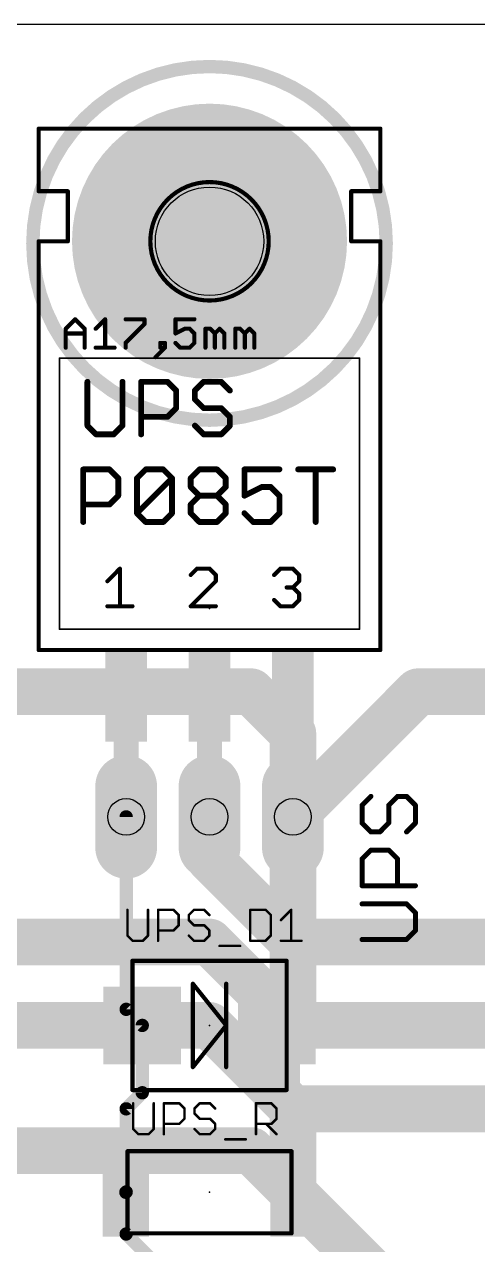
# Model space of a CAD drawing. Extents: x 0 to 5.5, y 0 to 2.75.
# Drawn here: x 2.628 to 3.172, y 1.287 to 2.75 of the extents above; entities that cross this region are included whole.
import ezdxf

# ---------------------------------------------------------------- set-up
doc = ezdxf.new("R2010")
doc.units = 0
for name, color, linetype in [('1', 14, 'CONTINUOUS'), ('16', 174, 'CONTINUOUS'), ('17', 94, 'CONTINUOUS'), ('20', 178, 'CONTINUOUS'), ('21', 250, 'CONTINUOUS'), ('22', 250, 'CONTINUOUS'), ('23', 178, 'CONTINUOUS'), ('25', 250, 'CONTINUOUS'), ('27', 250, 'CONTINUOUS'), ('29', 250, 'CONTINUOUS'), ('30', 250, 'CONTINUOUS'), ('31', 250, 'CONTINUOUS'), ('42', 174, 'CONTINUOUS'), ('43', 94, 'CONTINUOUS'), ('44', 250, 'CONTINUOUS'), ('51', 250, 'CONTINUOUS')]:
    doc.layers.add(name, color=color, linetype=linetype)

# ---------------------------------------------------------------- blocks, each defined once
blk = doc.blocks.new('RECT')
blk.add_solid([(-0.5, -0.5), (0.5, -0.5), (-0.5, 0.5), (0.5, 0.5)])
blk = doc.blocks.new('LONGP100')
at = {"const_width": 1}
blk.add_lwpolyline([(-0.5, 0), (0.5, 0)], dxfattribs=at)
at = {"const_width": 0.5}
for points in [[(-0.5, 0.25, 1), (-0.5, -0.25)], [(0.5, -0.25, 1), (0.5, 0.25)]]:
    blk.add_lwpolyline(points, format="xyb", dxfattribs=at)

msp = doc.modelspace()

# ---------------------------------------------------------------- linework, layer by layer
at = {"layer": '1'}
for points, const_width in [([(2.95, 1.8), (2.95, 1.569291)], 0.056), ([(2.75, 1.8), (2.75, 1.569291)], 0.016), ([(2.95, 1.569291), (2.930709, 1.55)], 0.056), ([(2.75, 1.569291), (2.769291, 1.55)], 0.016), ([(2.930709, 1.55), (2.930709, 1.469291)], 0.056), ([(2.769291, 1.55), (2.769291, 1.469291)], 0.016), ([(2.930709, 1.469291), (2.95, 1.45)], 0.056), ([(2.95, 1.45), (2.95, 1.350394)], 0.056), ([(2.769291, 1.469291), (2.75, 1.45)], 0.016), ([(2.75, 1.45), (2.75, 1.350394)], 0.016), ([(2.95, 1.350394), (2.950394, 1.35)], 0.056), ([(2.75, 1.350394), (2.749606, 1.35)], 0.016), ([(2.75, 1.350394), (2.75, 1.3)], 0.016), ([(2.75, 1.3), (2.8, 1.25)], 0.016)]:
    msp.add_lwpolyline(points, dxfattribs=dict(at, const_width=const_width))
for points, const_width in [([(2.964, 1.8, 1), (2.936, 1.8)], 0.028), ([(2.754, 1.8, 1), (2.746, 1.8)], 0.008), ([(2.959899, 1.559392, 1), (2.940101, 1.579191)], 0.028), ([(2.936, 1.569291, 1), (2.964, 1.569291)], 0.028), ([(2.752828, 1.57212, 1), (2.747172, 1.566463)], 0.008), ([(2.746, 1.569291, 1), (2.754, 1.569291)], 0.008), ([(2.944709, 1.55, 1), (2.916709, 1.55)], 0.028), ([(2.920809, 1.559899, 1), (2.940608, 1.540101)], 0.028), ([(2.773291, 1.55, 1), (2.765291, 1.55)], 0.008), ([(2.766463, 1.547172, 1), (2.77212, 1.552828)], 0.008), ([(2.940608, 1.479191, 1), (2.920809, 1.459392)], 0.028), ([(2.916709, 1.469291, 1), (2.944709, 1.469291)], 0.028), ([(2.964, 1.45, 1), (2.936, 1.45)], 0.028), ([(2.765291, 1.469291, 1), (2.773291, 1.469291)], 0.008), ([(2.77212, 1.466463, 1), (2.766463, 1.47212)], 0.008), ([(2.940101, 1.440101, 1), (2.959899, 1.459899)], 0.028), ([(2.754, 1.45, 1), (2.746, 1.45)], 0.008), ([(2.747172, 1.452828, 1), (2.752828, 1.447172)], 0.008), ([(2.959899, 1.360293, 1), (2.940101, 1.340494)], 0.028), ([(2.936, 1.350394, 1), (2.964, 1.350394)], 0.028), ([(2.940494, 1.340101, 1), (2.960293, 1.359899)], 0.028), ([(2.746778, 1.352828, 1), (2.752435, 1.347172)], 0.008), ([(2.754, 1.350394, 1), (2.746, 1.350394)], 0.008), ([(2.746, 1.350394, 1), (2.754, 1.350394)], 0.008), ([(2.752828, 1.347565, 1), (2.747172, 1.353222)], 0.008), ([(2.746, 1.3, 1), (2.754, 1.3)], 0.008), ([(2.752828, 1.302828, 1), (2.747172, 1.297172)], 0.008)]:
    msp.add_lwpolyline(points, format="xyb", dxfattribs=dict(at, const_width=const_width))
at = {"layer": '16', "const_width": 0.056}
for points in [[(2.9, 1.95), (2.55, 1.95)], [(2.95, 1.9), (2.9, 1.95)], [(3.1, 1.95), (2.95, 1.8)], [(3.45, 1.95), (3.1, 1.95)], [(2.95, 1.8), (2.95, 1.9)], [(2.85, 1.8), (2.85, 1.75)], [(2.85, 1.75), (2.95, 1.65)], [(2.35, 1.65), (2.85, 1.65)], [(2.85, 1.65), (2.95, 1.55)], [(3.35, 1.65), (2.95, 1.65)], [(2.35, 1.55), (2.85, 1.55)], [(2.85, 1.55), (2.95, 1.45)], [(2.95, 1.55), (3.35, 1.55)], [(2.95, 1.45), (3.3, 1.45)], [(2.35, 1.4), (2.9, 1.4)], [(2.9, 1.4), (3.05, 1.25)]]:
    msp.add_lwpolyline(points, dxfattribs=at)
at = {"layer": '16', "const_width": 0.028}
for points in [[(2.909899, 1.959899, 1), (2.890101, 1.940101)], [(2.9, 1.936, 1), (2.9, 1.964)], [(3.1, 1.964, 1), (3.1, 1.936)], [(3.109899, 1.940101, 1), (3.090101, 1.959899)], [(2.964, 1.9, 1), (2.936, 1.9)], [(2.940101, 1.890101, 1), (2.959899, 1.909899)], [(2.864, 1.8, 1), (2.836, 1.8)], [(2.936, 1.8, 1), (2.964, 1.8)], [(2.940101, 1.809899, 1), (2.959899, 1.790101)], [(2.859899, 1.759899, 1), (2.840101, 1.740101)], [(2.836, 1.75, 1), (2.864, 1.75)], [(2.859899, 1.659899, 1), (2.840101, 1.640101)], [(2.85, 1.636, 1), (2.85, 1.664)], [(2.95, 1.664, 1), (2.95, 1.636)], [(2.940101, 1.640101, 1), (2.959899, 1.659899)], [(2.859899, 1.559899, 1), (2.840101, 1.540101)], [(2.85, 1.536, 1), (2.85, 1.564)], [(2.95, 1.564, 1), (2.95, 1.536)], [(2.940101, 1.540101, 1), (2.959899, 1.559899)], [(2.95, 1.464, 1), (2.95, 1.436)], [(2.940101, 1.440101, 1), (2.959899, 1.459899)], [(2.909899, 1.409899, 1), (2.890101, 1.390101)], [(2.9, 1.386, 1), (2.9, 1.414)]]:
    msp.add_lwpolyline(points, format="xyb", dxfattribs=at)
at = {"layer": '20'}
msp.add_line((5.5, 2.75), (0, 2.75), dxfattribs=at)
msp.add_circle((2.85, 2.49), 0.065, dxfattribs=at)
at = {"layer": '21'}
for points, const_width in [([(3.055, 2.625), (2.645, 2.625)], 0.005), ([(2.645, 2.55), (2.645, 2.625)], 0.005), ([(3.055, 2.55), (3.055, 2.625)], 0.005), ([(2.68, 2.55), (2.645, 2.55)], 0.005), ([(2.68, 2.49), (2.68, 2.55)], 0.005), ([(3.02, 2.49), (3.02, 2.55)], 0.005), ([(3.02, 2.55), (3.055, 2.55)], 0.005), ([(2.645, 2), (2.645, 2.49)], 0.005), ([(2.645, 2.49), (2.68, 2.49)], 0.005), ([(3.055, 2.49), (3.02, 2.49)], 0.005), ([(3.055, 2), (3.055, 2.49)], 0.005), ([(2.6775, 2.385186), (2.688843, 2.396529)], 0.005), ([(2.688843, 2.396529), (2.700186, 2.385186)], 0.005), ([(2.713411, 2.385186), (2.724754, 2.396529)], 0.005), ([(2.724754, 2.396529), (2.724754, 2.3625)], 0.005), ([(2.749321, 2.396529), (2.772007, 2.396529)], 0.005), ([(2.772007, 2.396529), (2.772007, 2.390858)], 0.005), ([(2.831859, 2.396529), (2.809172, 2.396529)], 0.005), ([(2.809172, 2.396529), (2.809172, 2.379515)], 0.005), ([(2.6775, 2.3625), (2.6775, 2.385186)], 0.005), ([(2.700186, 2.385186), (2.700186, 2.3625)], 0.005), ([(2.772007, 2.390858), (2.749321, 2.368172)], 0.005), ([(2.809172, 2.379515), (2.820516, 2.385186)], 0.005), ([(2.820516, 2.385186), (2.826187, 2.385186)], 0.005), ([(2.826187, 2.385186), (2.831859, 2.379515)], 0.005), ([(2.845083, 2.3625), (2.845083, 2.385186)], 0.005), ([(2.845083, 2.385186), (2.850755, 2.385186)], 0.005), ([(2.850755, 2.385186), (2.856426, 2.379515)], 0.005), ([(2.856426, 2.379515), (2.862098, 2.385186)], 0.005), ([(2.862098, 2.385186), (2.867769, 2.379515)], 0.005), ([(2.880994, 2.3625), (2.880994, 2.385186)], 0.005), ([(2.880994, 2.385186), (2.886665, 2.385186)], 0.005), ([(2.886665, 2.385186), (2.892337, 2.379515)], 0.005), ([(2.892337, 2.379515), (2.898008, 2.385186)], 0.005), ([(2.898008, 2.385186), (2.90368, 2.379515)], 0.005), ([(2.6775, 2.379515), (2.700186, 2.379515)], 0.005), ([(2.749321, 2.368172), (2.749321, 2.3625)], 0.005), ([(2.796575, 2.368172), (2.790904, 2.368172)], 0.005), ([(2.790904, 2.368172), (2.790904, 2.3625)], 0.005), ([(2.796575, 2.3625), (2.796575, 2.368172)], 0.005), ([(2.814844, 2.3625), (2.809172, 2.368172)], 0.005), ([(2.831859, 2.368172), (2.826187, 2.3625)], 0.005), ([(2.831859, 2.379515), (2.831859, 2.368172)], 0.005), ([(2.856426, 2.379515), (2.856426, 2.3625)], 0.005), ([(2.867769, 2.379515), (2.867769, 2.3625)], 0.005), ([(2.892337, 2.379515), (2.892337, 2.3625)], 0.005), ([(2.90368, 2.379515), (2.90368, 2.3625)], 0.005), ([(2.713411, 2.3625), (2.736097, 2.3625)], 0.005), ([(2.785232, 2.351157), (2.796575, 2.3625)], 0.005), ([(2.790904, 2.3625), (2.796575, 2.3625)], 0.005), ([(2.826187, 2.3625), (2.814844, 2.3625)], 0.005), ([(3.03, 2.35), (2.67, 2.35)], 0.002), ([(2.67, 2.025), (2.67, 2.35)], 0.002), ([(3.03, 2.35), (3.03, 2.025)], 0.002), ([(2.67, 2.025), (3.03, 2.025)], 0.002), ([(2.645, 2), (3.055, 2)], 0.005), ([(3.043621, 1.824613), (3.032945, 1.813937)], 0.006), ([(3.032945, 1.813937), (3.032945, 1.792586)], 0.006), ([(3.064973, 1.813937), (3.075648, 1.824613)], 0.006), ([(3.064973, 1.792586), (3.064973, 1.813937)], 0.006), ([(3.075648, 1.824613), (3.086324, 1.824613)], 0.006), ([(3.086324, 1.824613), (3.097, 1.813937)], 0.006), ([(3.097, 1.813937), (3.097, 1.792586)], 0.006), ([(3.032945, 1.792586), (3.043621, 1.78191)], 0.006), ([(3.043621, 1.78191), (3.054297, 1.78191)], 0.006), ([(3.054297, 1.78191), (3.064973, 1.792586)], 0.006), ([(3.097, 1.792586), (3.086324, 1.78191)], 0.006), ([(3.032945, 1.749482), (3.043621, 1.760158)], 0.006), ([(3.043621, 1.760158), (3.064973, 1.760158)], 0.006), ([(3.064973, 1.760158), (3.075648, 1.749482)], 0.006), ([(3.032945, 1.717455), (3.032945, 1.749482)], 0.006), ([(3.075648, 1.749482), (3.075648, 1.717455)], 0.006), ([(3.097, 1.717455), (3.032945, 1.717455)], 0.006), ([(3.086324, 1.695703), (3.032945, 1.695703)], 0.006), ([(3.097, 1.685027), (3.086324, 1.695703)], 0.006), ([(2.7515, 1.688532), (2.7515, 1.657672)], 0.003), ([(2.776188, 1.657672), (2.776188, 1.688532)], 0.003), ([(2.788331, 1.6515), (2.788331, 1.688532)], 0.003), ([(2.788331, 1.688532), (2.806847, 1.688532)], 0.003), ([(2.806847, 1.688532), (2.813019, 1.68236)], 0.003), ([(2.813019, 1.68236), (2.813019, 1.670016)], 0.003), ([(2.831335, 1.688532), (2.825163, 1.68236)], 0.003), ([(2.825163, 1.68236), (2.825163, 1.676188)], 0.003), ([(2.843679, 1.688532), (2.831335, 1.688532)], 0.003), ([(2.849851, 1.68236), (2.843679, 1.688532)], 0.003), ([(2.898826, 1.688532), (2.898826, 1.6515)], 0.003), ([(2.917342, 1.688532), (2.898826, 1.688532)], 0.003), ([(2.923514, 1.68236), (2.917342, 1.688532)], 0.003), ([(2.923514, 1.657672), (2.923514, 1.68236)], 0.003), ([(2.935657, 1.676188), (2.948001, 1.688532)], 0.003), ([(2.948001, 1.688532), (2.948001, 1.6515)], 0.003), ([(3.097, 1.663676), (3.097, 1.685027)], 0.006), ([(2.813019, 1.670016), (2.806847, 1.663844)], 0.003), ([(2.825163, 1.676188), (2.831335, 1.670016)], 0.003), ([(2.831335, 1.670016), (2.843679, 1.670016)], 0.003), ([(2.843679, 1.670016), (2.849851, 1.663844)], 0.003), ([(2.7515, 1.657672), (2.757672, 1.6515)], 0.003), ([(2.757672, 1.6515), (2.770016, 1.6515)], 0.003), ([(2.770016, 1.6515), (2.776188, 1.657672)], 0.003), ([(2.806847, 1.663844), (2.788331, 1.663844)], 0.003), ([(2.831335, 1.6515), (2.825163, 1.657672)], 0.003), ([(2.843679, 1.6515), (2.831335, 1.6515)], 0.003), ([(2.849851, 1.657672), (2.843679, 1.6515)], 0.003), ([(2.849851, 1.663844), (2.849851, 1.657672)], 0.003), ([(2.898826, 1.6515), (2.917342, 1.6515)], 0.003), ([(2.917342, 1.6515), (2.923514, 1.657672)], 0.003), ([(2.935657, 1.6515), (2.960345, 1.6515)], 0.003), ([(3.032945, 1.653), (3.086324, 1.653)], 0.006), ([(3.086324, 1.653), (3.097, 1.663676)], 0.006), ([(2.861994, 1.645328), (2.886682, 1.645328)], 0.003), ([(2.7575, 1.6275), (2.9425, 1.6275)], 0.005), ([(2.7575, 1.4725), (2.7575, 1.6275)], 0.005), ([(2.9425, 1.6275), (2.9425, 1.4725)], 0.005), ([(2.87, 1.55), (2.83, 1.6)], 0.005), ([(2.83, 1.6), (2.83, 1.5)], 0.005), ([(2.87, 1.6), (2.87, 1.55)], 0.005), ([(2.83, 1.5), (2.87, 1.55)], 0.005), ([(2.87, 1.55), (2.87, 1.5)], 0.005), ([(2.9425, 1.4725), (2.7575, 1.4725)], 0.005), ([(2.75839, 1.456642), (2.75839, 1.425782)], 0.003), ([(2.783078, 1.425782), (2.783078, 1.456642)], 0.003), ([(2.795221, 1.41961), (2.795221, 1.456642)], 0.003), ([(2.795221, 1.456642), (2.813737, 1.456642)], 0.003), ([(2.813737, 1.456642), (2.819909, 1.45047)], 0.003), ([(2.819909, 1.45047), (2.819909, 1.438126)], 0.003), ([(2.838225, 1.456642), (2.832053, 1.45047)], 0.003), ([(2.832053, 1.45047), (2.832053, 1.444298)], 0.003), ([(2.850568, 1.456642), (2.838225, 1.456642)], 0.003), ([(2.85674, 1.45047), (2.850568, 1.456642)], 0.003), ([(2.905716, 1.41961), (2.905716, 1.456642)], 0.003), ([(2.905716, 1.456642), (2.924231, 1.456642)], 0.003), ([(2.924231, 1.456642), (2.930403, 1.45047)], 0.003), ([(2.930403, 1.45047), (2.930403, 1.438126)], 0.003), ([(2.819909, 1.438126), (2.813737, 1.431954)], 0.003), ([(2.832053, 1.444298), (2.838225, 1.438126)], 0.003), ([(2.838225, 1.438126), (2.850568, 1.438126)], 0.003), ([(2.850568, 1.438126), (2.85674, 1.431954)], 0.003), ([(2.930403, 1.438126), (2.924231, 1.431954)], 0.003), ([(2.75839, 1.425782), (2.764562, 1.41961)], 0.003), ([(2.764562, 1.41961), (2.776906, 1.41961)], 0.003), ([(2.776906, 1.41961), (2.783078, 1.425782)], 0.003), ([(2.813737, 1.431954), (2.795221, 1.431954)], 0.003), ([(2.838225, 1.41961), (2.832053, 1.425782)], 0.003), ([(2.850568, 1.41961), (2.838225, 1.41961)], 0.003), ([(2.85674, 1.425782), (2.850568, 1.41961)], 0.003), ([(2.85674, 1.431954), (2.85674, 1.425782)], 0.003), ([(2.924231, 1.431954), (2.905716, 1.431954)], 0.003), ([(2.918059, 1.431954), (2.930403, 1.41961)], 0.003), ([(2.868884, 1.413438), (2.893572, 1.413438)], 0.003), ([(2.751575, 1.399213), (2.948425, 1.399213)], 0.005), ([(2.751575, 1.300787), (2.751575, 1.399213)], 0.005), ([(2.948425, 1.399213), (2.948425, 1.300787)], 0.005), ([(2.948425, 1.300787), (2.751575, 1.300787)], 0.005)]:
    msp.add_lwpolyline(points, dxfattribs=dict(at, const_width=const_width))
for points, const_width in [([(2.645, 2.62625, 1), (2.645, 2.62375)], 0.0025), ([(2.64625, 2.625, 1), (2.64375, 2.625)], 0.0025), ([(3.05625, 2.625, 1), (3.05375, 2.625)], 0.0025), ([(3.055, 2.62375, 1), (3.055, 2.62625)], 0.0025), ([(2.85, 2.419, 1), (2.85, 2.561, 1), (2.85, 2.419)], 0.005), ([(2.645, 2.55125, 1), (2.645, 2.54875)], 0.0025), ([(2.64375, 2.55, 1), (2.64625, 2.55)], 0.0025), ([(2.68125, 2.55, 1), (2.67875, 2.55)], 0.0025), ([(2.68, 2.54875, 1), (2.68, 2.55125)], 0.0025), ([(3.02125, 2.55, 1), (3.01875, 2.55)], 0.0025), ([(3.02, 2.55125, 1), (3.02, 2.54875)], 0.0025), ([(3.05375, 2.55, 1), (3.05625, 2.55)], 0.0025), ([(3.055, 2.54875, 1), (3.055, 2.55125)], 0.0025), ([(2.64625, 2.49, 1), (2.64375, 2.49)], 0.0025), ([(2.645, 2.49125, 1), (2.645, 2.48875)], 0.0025), ([(2.67875, 2.49, 1), (2.68125, 2.49)], 0.0025), ([(2.68, 2.48875, 1), (2.68, 2.49125)], 0.0025), ([(3.02, 2.49125, 1), (3.02, 2.48875)], 0.0025), ([(3.01875, 2.49, 1), (3.02125, 2.49)], 0.0025), ([(3.05625, 2.49, 1), (3.05375, 2.49)], 0.0025), ([(3.055, 2.48875, 1), (3.055, 2.49125)], 0.0025), ([(2.689727, 2.397413, 1), (2.687959, 2.395645)], 0.0025), ([(2.689727, 2.395645, 1), (2.687959, 2.397413)], 0.0025), ([(2.726004, 2.396529, 1), (2.723504, 2.396529)], 0.0025), ([(2.725638, 2.395645, 1), (2.72387, 2.397413)], 0.0025), ([(2.749321, 2.397779, 1), (2.749321, 2.395279)], 0.0025), ([(2.773257, 2.396529, 1), (2.770757, 2.396529)], 0.0025), ([(2.772007, 2.395279, 1), (2.772007, 2.397779)], 0.0025), ([(2.809172, 2.397779, 1), (2.809172, 2.395279)], 0.0025), ([(2.810422, 2.396529, 1), (2.807922, 2.396529)], 0.0025), ([(2.831859, 2.395279, 1), (2.831859, 2.397779)], 0.0025), ([(2.67875, 2.385186, 1), (2.67625, 2.385186)], 0.0025), ([(2.676616, 2.38607, 1), (2.678384, 2.384302)], 0.0025), ([(2.701436, 2.385186, 1), (2.698936, 2.385186)], 0.0025), ([(2.699302, 2.384302, 1), (2.70107, 2.38607)], 0.0025), ([(2.712527, 2.38607, 1), (2.714295, 2.384302)], 0.0025), ([(2.770757, 2.390858, 1), (2.773257, 2.390858)], 0.0025), ([(2.772891, 2.389974, 1), (2.771123, 2.391741)], 0.0025), ([(2.820516, 2.386436, 1), (2.820516, 2.383936)], 0.0025), ([(2.821075, 2.384068, 1), (2.819956, 2.386304)], 0.0025), ([(2.827071, 2.38607, 1), (2.825303, 2.384302)], 0.0025), ([(2.826187, 2.383936, 1), (2.826187, 2.386436)], 0.0025), ([(2.846333, 2.385186, 1), (2.843833, 2.385186)], 0.0025), ([(2.845083, 2.386436, 1), (2.845083, 2.383936)], 0.0025), ([(2.851639, 2.38607, 1), (2.849871, 2.384302)], 0.0025), ([(2.850755, 2.383936, 1), (2.850755, 2.386436)], 0.0025), ([(2.862982, 2.38607, 1), (2.861214, 2.384302)], 0.0025), ([(2.862982, 2.384302, 1), (2.861214, 2.38607)], 0.0025), ([(2.882244, 2.385186, 1), (2.879744, 2.385186)], 0.0025), ([(2.880994, 2.386436, 1), (2.880994, 2.383936)], 0.0025), ([(2.887549, 2.38607, 1), (2.885781, 2.384302)], 0.0025), ([(2.886665, 2.383936, 1), (2.886665, 2.386436)], 0.0025), ([(2.898892, 2.38607, 1), (2.897124, 2.384302)], 0.0025), ([(2.898892, 2.384302, 1), (2.897124, 2.38607)], 0.0025), ([(2.6775, 2.380765, 1), (2.6775, 2.378265)], 0.0025), ([(2.700186, 2.378265, 1), (2.700186, 2.380765)], 0.0025), ([(2.750571, 2.368172, 1), (2.748071, 2.368172)], 0.0025), ([(2.748437, 2.369055, 1), (2.750205, 2.367288)], 0.0025), ([(2.790904, 2.369422, 1), (2.790904, 2.366922)], 0.0025), ([(2.792154, 2.368172, 1), (2.789654, 2.368172)], 0.0025), ([(2.797825, 2.368172, 1), (2.795325, 2.368172)], 0.0025), ([(2.796575, 2.366922, 1), (2.796575, 2.369422)], 0.0025), ([(2.808613, 2.380633, 1), (2.809732, 2.378396)], 0.0025), ([(2.807922, 2.379515, 1), (2.810422, 2.379515)], 0.0025), ([(2.810056, 2.369055, 1), (2.808289, 2.367288)], 0.0025), ([(2.833109, 2.379515, 1), (2.830609, 2.379515)], 0.0025), ([(2.830975, 2.378631, 1), (2.832742, 2.380398)], 0.0025), ([(2.832742, 2.367288, 1), (2.830975, 2.369055)], 0.0025), ([(2.857676, 2.379515, 1), (2.855176, 2.379515)], 0.0025), ([(2.855542, 2.380398, 1), (2.85731, 2.378631)], 0.0025), ([(2.855542, 2.378631, 1), (2.85731, 2.380398)], 0.0025), ([(2.869019, 2.379515, 1), (2.866519, 2.379515)], 0.0025), ([(2.866885, 2.378631, 1), (2.868653, 2.380398)], 0.0025), ([(2.893587, 2.379515, 1), (2.891087, 2.379515)], 0.0025), ([(2.891453, 2.380398, 1), (2.893221, 2.378631)], 0.0025), ([(2.891453, 2.378631, 1), (2.893221, 2.380398)], 0.0025), ([(2.90493, 2.379515, 1), (2.90243, 2.379515)], 0.0025), ([(2.902796, 2.378631, 1), (2.904564, 2.380398)], 0.0025), ([(2.67625, 2.3625, 1), (2.67875, 2.3625)], 0.0025), ([(2.698936, 2.3625, 1), (2.701436, 2.3625)], 0.0025), ([(2.713411, 2.36375, 1), (2.713411, 2.36125)], 0.0025), ([(2.723504, 2.3625, 1), (2.726004, 2.3625)], 0.0025), ([(2.736097, 2.36125, 1), (2.736097, 2.36375)], 0.0025), ([(2.748071, 2.3625, 1), (2.750571, 2.3625)], 0.0025), ([(2.790904, 2.36375, 1), (2.790904, 2.36125)], 0.0025), ([(2.789654, 2.3625, 1), (2.792154, 2.3625)], 0.0025), ([(2.795325, 2.3625, 1), (2.797825, 2.3625)], 0.0025), ([(2.797459, 2.361616, 1), (2.795691, 2.363384)], 0.0025), ([(2.796575, 2.36125, 1), (2.796575, 2.36375)], 0.0025), ([(2.814844, 2.36375, 1), (2.814844, 2.36125)], 0.0025), ([(2.81396, 2.361616, 1), (2.815728, 2.363384)], 0.0025), ([(2.825303, 2.363384, 1), (2.827071, 2.361616)], 0.0025), ([(2.826187, 2.36125, 1), (2.826187, 2.36375)], 0.0025), ([(2.830609, 2.368172, 1), (2.833109, 2.368172)], 0.0025), ([(2.843833, 2.3625, 1), (2.846333, 2.3625)], 0.0025), ([(2.855176, 2.3625, 1), (2.857676, 2.3625)], 0.0025), ([(2.866519, 2.3625, 1), (2.869019, 2.3625)], 0.0025), ([(2.879744, 2.3625, 1), (2.882244, 2.3625)], 0.0025), ([(2.891087, 2.3625, 1), (2.893587, 2.3625)], 0.0025), ([(2.90243, 2.3625, 1), (2.90493, 2.3625)], 0.0025), ([(2.67, 2.3505, 1), (2.67, 2.3495)], 0.001), ([(2.6705, 2.35, 1), (2.6695, 2.35)], 0.001), ([(2.784348, 2.352041, 1), (2.786116, 2.350273)], 0.0025), ([(3.0305, 2.35, 1), (3.0295, 2.35)], 0.001), ([(3.03, 2.3495, 1), (3.03, 2.3505)], 0.001), ([(2.67, 2.0255, 1), (2.67, 2.0245)], 0.001), ([(2.6695, 2.025, 1), (2.6705, 2.025)], 0.001), ([(3.0295, 2.025, 1), (3.0305, 2.025)], 0.001), ([(3.03, 2.0245, 1), (3.03, 2.0255)], 0.001), ([(2.645, 2.00125, 1), (2.645, 1.99875)], 0.0025), ([(2.64375, 2, 1), (2.64625, 2)], 0.0025), ([(3.05375, 2, 1), (3.05625, 2)], 0.0025), ([(3.055, 1.99875, 1), (3.055, 2.00125)], 0.0025), ([(3.034445, 1.813937, 1), (3.031445, 1.813937)], 0.003), ([(3.031885, 1.814998, 1), (3.034006, 1.812877)], 0.003), ([(3.044682, 1.823552, 1), (3.04256, 1.825674)], 0.003), ([(3.066473, 1.813937, 1), (3.063473, 1.813937)], 0.003), ([(3.063912, 1.814998, 1), (3.066033, 1.812877)], 0.003), ([(3.075648, 1.826113, 1), (3.075648, 1.823113)], 0.003), ([(3.076709, 1.823552, 1), (3.074588, 1.825674)], 0.003), ([(3.087385, 1.825674, 1), (3.085264, 1.823552)], 0.003), ([(3.086324, 1.823113, 1), (3.086324, 1.826113)], 0.003), ([(3.0985, 1.813937, 1), (3.0955, 1.813937)], 0.003), ([(3.095939, 1.812877, 1), (3.098061, 1.814998)], 0.003), ([(3.031445, 1.792586, 1), (3.034445, 1.792586)], 0.003), ([(3.034006, 1.793646, 1), (3.031885, 1.791525)], 0.003), ([(3.043621, 1.78341, 1), (3.043621, 1.78041)], 0.003), ([(3.054297, 1.78041, 1), (3.054297, 1.78341)], 0.003), ([(3.063473, 1.792586, 1), (3.066473, 1.792586)], 0.003), ([(3.066033, 1.791525, 1), (3.063912, 1.793646)], 0.003), ([(3.0955, 1.792586, 1), (3.0985, 1.792586)], 0.003), ([(3.098061, 1.791525, 1), (3.095939, 1.793646)], 0.003), ([(3.04256, 1.780849, 1), (3.044682, 1.782971)], 0.003), ([(3.053236, 1.782971, 1), (3.055358, 1.780849)], 0.003), ([(3.085264, 1.782971, 1), (3.087385, 1.780849)], 0.003), ([(3.043621, 1.761658, 1), (3.043621, 1.758658)], 0.003), ([(3.044682, 1.759097, 1), (3.04256, 1.761219)], 0.003), ([(3.066033, 1.761219, 1), (3.063912, 1.759097)], 0.003), ([(3.064973, 1.758658, 1), (3.064973, 1.761658)], 0.003), ([(3.034445, 1.749482, 1), (3.031445, 1.749482)], 0.003), ([(3.031885, 1.750543, 1), (3.034006, 1.748422)], 0.003), ([(3.077148, 1.749482, 1), (3.074148, 1.749482)], 0.003), ([(3.074588, 1.748422, 1), (3.076709, 1.750543)], 0.003), ([(3.032945, 1.718955, 1), (3.032945, 1.715955)], 0.003), ([(3.031445, 1.717455, 1), (3.034445, 1.717455)], 0.003), ([(3.074148, 1.717455, 1), (3.077148, 1.717455)], 0.003), ([(3.097, 1.715955, 1), (3.097, 1.718955)], 0.003), ([(3.032945, 1.697203, 1), (3.032945, 1.694203)], 0.003), ([(3.087385, 1.696764, 1), (3.085264, 1.694642)], 0.003), ([(3.086324, 1.694203, 1), (3.086324, 1.697203)], 0.003), ([(2.75225, 1.688532, 1), (2.75075, 1.688532)], 0.0015), ([(2.776938, 1.688532, 1), (2.775438, 1.688532)], 0.0015), ([(2.789081, 1.688532, 1), (2.787581, 1.688532)], 0.0015), ([(2.788331, 1.689282, 1), (2.788331, 1.687782)], 0.0015), ([(2.807378, 1.689062, 1), (2.806317, 1.688001)], 0.0015), ([(2.806847, 1.687782, 1), (2.806847, 1.689282)], 0.0015), ([(2.813769, 1.68236, 1), (2.812269, 1.68236)], 0.0015), ([(2.812489, 1.681829, 1), (2.81355, 1.68289)], 0.0015), ([(2.825913, 1.68236, 1), (2.824413, 1.68236)], 0.0015), ([(2.824633, 1.68289, 1), (2.825693, 1.681829)], 0.0015), ([(2.831335, 1.689282, 1), (2.831335, 1.687782)], 0.0015), ([(2.831865, 1.688001, 1), (2.830804, 1.689062)], 0.0015), ([(2.844209, 1.689062, 1), (2.843148, 1.688001)], 0.0015), ([(2.843679, 1.687782, 1), (2.843679, 1.689282)], 0.0015), ([(2.84932, 1.681829, 1), (2.850381, 1.68289)], 0.0015), ([(2.899576, 1.688532, 1), (2.898076, 1.688532)], 0.0015), ([(2.898826, 1.689282, 1), (2.898826, 1.687782)], 0.0015), ([(2.917872, 1.689062, 1), (2.916811, 1.688001)], 0.0015), ([(2.917342, 1.687782, 1), (2.917342, 1.689282)], 0.0015), ([(2.924264, 1.68236, 1), (2.922764, 1.68236)], 0.0015), ([(2.922983, 1.681829, 1), (2.924044, 1.68289)], 0.0015), ([(2.948751, 1.688532, 1), (2.947251, 1.688532)], 0.0015), ([(2.948531, 1.688001, 1), (2.947471, 1.689062)], 0.0015), ([(3.0985, 1.685027, 1), (3.0955, 1.685027)], 0.003), ([(3.095939, 1.683967, 1), (3.098061, 1.686088)], 0.003), ([(2.812269, 1.670016, 1), (2.813769, 1.670016)], 0.0015), ([(2.81355, 1.669485, 1), (2.812489, 1.670546)], 0.0015), ([(2.825693, 1.676718, 1), (2.824633, 1.675657)], 0.0015), ([(2.824413, 1.676188, 1), (2.825913, 1.676188)], 0.0015), ([(2.831335, 1.670766, 1), (2.831335, 1.669266)], 0.0015), ([(2.830804, 1.669485, 1), (2.831865, 1.670546)], 0.0015), ([(2.844209, 1.670546, 1), (2.843148, 1.669485)], 0.0015), ([(2.843679, 1.669266, 1), (2.843679, 1.670766)], 0.0015), ([(2.935127, 1.676718, 1), (2.936188, 1.675657)], 0.0015), ([(2.75203, 1.658202, 1), (2.75097, 1.657142)], 0.0015), ([(2.75075, 1.657672, 1), (2.75225, 1.657672)], 0.0015), ([(2.757672, 1.65225, 1), (2.757672, 1.65075)], 0.0015), ([(2.770016, 1.65075, 1), (2.770016, 1.65225)], 0.0015), ([(2.775438, 1.657672, 1), (2.776938, 1.657672)], 0.0015), ([(2.776718, 1.657142, 1), (2.775657, 1.658202)], 0.0015), ([(2.788331, 1.664594, 1), (2.788331, 1.663094)], 0.0015), ([(2.806317, 1.664374, 1), (2.807378, 1.663314)], 0.0015), ([(2.806847, 1.663094, 1), (2.806847, 1.664594)], 0.0015), ([(2.825693, 1.658202, 1), (2.824633, 1.657142)], 0.0015), ([(2.831335, 1.65225, 1), (2.831335, 1.65075)], 0.0015), ([(2.843679, 1.65075, 1), (2.843679, 1.65225)], 0.0015), ([(2.850601, 1.663844, 1), (2.849101, 1.663844)], 0.0015), ([(2.849101, 1.657672, 1), (2.850601, 1.657672)], 0.0015), ([(2.84932, 1.663314, 1), (2.850381, 1.664374)], 0.0015), ([(2.850381, 1.657142, 1), (2.84932, 1.658202)], 0.0015), ([(2.898826, 1.65225, 1), (2.898826, 1.65075)], 0.0015), ([(2.917342, 1.65075, 1), (2.917342, 1.65225)], 0.0015), ([(2.922764, 1.657672, 1), (2.924264, 1.657672)], 0.0015), ([(2.924044, 1.657142, 1), (2.922983, 1.658202)], 0.0015), ([(2.935657, 1.65225, 1), (2.935657, 1.65075)], 0.0015), ([(2.960345, 1.65075, 1), (2.960345, 1.65225)], 0.0015), ([(3.032945, 1.6545, 1), (3.032945, 1.6515)], 0.003), ([(3.085264, 1.654061, 1), (3.087385, 1.651939)], 0.003), ([(3.086324, 1.6515, 1), (3.086324, 1.6545)], 0.003), ([(3.0955, 1.663676, 1), (3.0985, 1.663676)], 0.003), ([(3.098061, 1.662615, 1), (3.095939, 1.664736)], 0.003), ([(2.757142, 1.65097, 1), (2.758202, 1.65203)], 0.0015), ([(2.769485, 1.65203, 1), (2.770546, 1.65097)], 0.0015), ([(2.787581, 1.6515, 1), (2.789081, 1.6515)], 0.0015), ([(2.830804, 1.65097, 1), (2.831865, 1.65203)], 0.0015), ([(2.843148, 1.65203, 1), (2.844209, 1.65097)], 0.0015), ([(2.861994, 1.646078, 1), (2.861994, 1.644578)], 0.0015), ([(2.886682, 1.644578, 1), (2.886682, 1.646078)], 0.0015), ([(2.898076, 1.6515, 1), (2.899576, 1.6515)], 0.0015), ([(2.916811, 1.65203, 1), (2.917872, 1.65097)], 0.0015), ([(2.947251, 1.6515, 1), (2.948751, 1.6515)], 0.0015), ([(2.7575, 1.62875, 1), (2.7575, 1.62625)], 0.0025), ([(2.75875, 1.6275, 1), (2.75625, 1.6275)], 0.0025), ([(2.94375, 1.6275, 1), (2.94125, 1.6275)], 0.0025), ([(2.9425, 1.62625, 1), (2.9425, 1.62875)], 0.0025), ([(2.830976, 1.600781, 1), (2.829024, 1.599219)], 0.0025), ([(2.83125, 1.6, 1), (2.82875, 1.6)], 0.0025), ([(2.87125, 1.6, 1), (2.86875, 1.6)], 0.0025), ([(2.87125, 1.55, 1), (2.86875, 1.55)], 0.0025), ([(2.86875, 1.55, 1), (2.87125, 1.55)], 0.0025), ([(2.870976, 1.549219, 1), (2.869024, 1.550781)], 0.0025), ([(2.869024, 1.549219, 1), (2.870976, 1.550781)], 0.0025), ([(2.829024, 1.500781, 1), (2.830976, 1.499219)], 0.0025), ([(2.82875, 1.5, 1), (2.83125, 1.5)], 0.0025), ([(2.86875, 1.5, 1), (2.87125, 1.5)], 0.0025), ([(2.7575, 1.47375, 1), (2.7575, 1.47125)], 0.0025), ([(2.75625, 1.4725, 1), (2.75875, 1.4725)], 0.0025), ([(2.94125, 1.4725, 1), (2.94375, 1.4725)], 0.0025), ([(2.9425, 1.47125, 1), (2.9425, 1.47375)], 0.0025), ([(2.75914, 1.456642, 1), (2.75764, 1.456642)], 0.0015), ([(2.783828, 1.456642, 1), (2.782328, 1.456642)], 0.0015), ([(2.795971, 1.456642, 1), (2.794471, 1.456642)], 0.0015), ([(2.795221, 1.457392, 1), (2.795221, 1.455892)], 0.0015), ([(2.814267, 1.457172, 1), (2.813207, 1.456112)], 0.0015), ([(2.813737, 1.455892, 1), (2.813737, 1.457392)], 0.0015), ([(2.820659, 1.45047, 1), (2.819159, 1.45047)], 0.0015), ([(2.819379, 1.44994, 1), (2.820439, 1.451)], 0.0015), ([(2.832803, 1.45047, 1), (2.831303, 1.45047)], 0.0015), ([(2.831522, 1.451, 1), (2.832583, 1.44994)], 0.0015), ([(2.838225, 1.457392, 1), (2.838225, 1.455892)], 0.0015), ([(2.838755, 1.456112, 1), (2.837694, 1.457172)], 0.0015), ([(2.851099, 1.457172, 1), (2.850038, 1.456112)], 0.0015), ([(2.850568, 1.455892, 1), (2.850568, 1.457392)], 0.0015), ([(2.85621, 1.44994, 1), (2.857271, 1.451)], 0.0015), ([(2.906466, 1.456642, 1), (2.904966, 1.456642)], 0.0015), ([(2.905716, 1.457392, 1), (2.905716, 1.455892)], 0.0015), ([(2.924762, 1.457172, 1), (2.923701, 1.456112)], 0.0015), ([(2.924231, 1.455892, 1), (2.924231, 1.457392)], 0.0015), ([(2.931153, 1.45047, 1), (2.929653, 1.45047)], 0.0015), ([(2.929873, 1.44994, 1), (2.930934, 1.451)], 0.0015), ([(2.819159, 1.438126, 1), (2.820659, 1.438126)], 0.0015), ([(2.820439, 1.437596, 1), (2.819379, 1.438656)], 0.0015), ([(2.832583, 1.444828, 1), (2.831522, 1.443768)], 0.0015), ([(2.831303, 1.444298, 1), (2.832803, 1.444298)], 0.0015), ([(2.838225, 1.438876, 1), (2.838225, 1.437376)], 0.0015), ([(2.837694, 1.437596, 1), (2.838755, 1.438656)], 0.0015), ([(2.851099, 1.438656, 1), (2.850038, 1.437596)], 0.0015), ([(2.850568, 1.437376, 1), (2.850568, 1.438876)], 0.0015), ([(2.929653, 1.438126, 1), (2.931153, 1.438126)], 0.0015), ([(2.930934, 1.437596, 1), (2.929873, 1.438656)], 0.0015), ([(2.75892, 1.426312, 1), (2.757859, 1.425252)], 0.0015), ([(2.75764, 1.425782, 1), (2.75914, 1.425782)], 0.0015), ([(2.764562, 1.42036, 1), (2.764562, 1.41886)], 0.0015), ([(2.764031, 1.41908, 1), (2.765092, 1.420141)], 0.0015), ([(2.776375, 1.420141, 1), (2.777436, 1.41908)], 0.0015), ([(2.776906, 1.41886, 1), (2.776906, 1.42036)], 0.0015), ([(2.782328, 1.425782, 1), (2.783828, 1.425782)], 0.0015), ([(2.783608, 1.425252, 1), (2.782547, 1.426312)], 0.0015), ([(2.795221, 1.432704, 1), (2.795221, 1.431204)], 0.0015), ([(2.794471, 1.41961, 1), (2.795971, 1.41961)], 0.0015), ([(2.813207, 1.432484, 1), (2.814267, 1.431424)], 0.0015), ([(2.813737, 1.431204, 1), (2.813737, 1.432704)], 0.0015), ([(2.832583, 1.426312, 1), (2.831522, 1.425252)], 0.0015), ([(2.838225, 1.42036, 1), (2.838225, 1.41886)], 0.0015), ([(2.837694, 1.41908, 1), (2.838755, 1.420141)], 0.0015), ([(2.850038, 1.420141, 1), (2.851099, 1.41908)], 0.0015), ([(2.850568, 1.41886, 1), (2.850568, 1.42036)], 0.0015), ([(2.85749, 1.431954, 1), (2.85599, 1.431954)], 0.0015), ([(2.85599, 1.425782, 1), (2.85749, 1.425782)], 0.0015), ([(2.85621, 1.431424, 1), (2.857271, 1.432484)], 0.0015), ([(2.857271, 1.425252, 1), (2.85621, 1.426312)], 0.0015), ([(2.905716, 1.432704, 1), (2.905716, 1.431204)], 0.0015), ([(2.904966, 1.41961, 1), (2.906466, 1.41961)], 0.0015), ([(2.91859, 1.432484, 1), (2.917529, 1.431424)], 0.0015), ([(2.923701, 1.432484, 1), (2.924762, 1.431424)], 0.0015), ([(2.924231, 1.431204, 1), (2.924231, 1.432704)], 0.0015), ([(2.929873, 1.41908, 1), (2.930934, 1.420141)], 0.0015), ([(2.868884, 1.414188, 1), (2.868884, 1.412688)], 0.0015), ([(2.893572, 1.412688, 1), (2.893572, 1.414188)], 0.0015), ([(2.751575, 1.400463, 1), (2.751575, 1.397963)], 0.0025), ([(2.752825, 1.399213, 1), (2.750325, 1.399213)], 0.0025), ([(2.949675, 1.399213, 1), (2.947175, 1.399213)], 0.0025), ([(2.948425, 1.397963, 1), (2.948425, 1.400463)], 0.0025), ([(2.751575, 1.302037, 1), (2.751575, 1.299537)], 0.0025), ([(2.750325, 1.300787, 1), (2.752825, 1.300787)], 0.0025), ([(2.947175, 1.300787, 1), (2.949675, 1.300787)], 0.0025), ([(2.948425, 1.299537, 1), (2.948425, 1.302037)], 0.0025)]:
    msp.add_lwpolyline(points, format="xyb", dxfattribs=dict(at, const_width=const_width))
at = {"layer": '22', "const_width": 0.016}
msp.add_lwpolyline([(2.85, 2.2755, 1), (2.85, 2.6995, 1), (2.85, 2.2755)], format="xyb", dxfattribs=at)
at = {"layer": '23'}
for p in [(2.85, 2.05), (2.85, 1.55), (2.85, 1.35)]:
    msp.add_point(p, dxfattribs=at)
at = {"layer": '25', "const_width": 0.007}
for points in [[(2.7035, 2.321554), (2.7035, 2.269009)], [(2.745536, 2.269009), (2.745536, 2.321554)], [(2.767955, 2.2585), (2.767955, 2.321554)], [(2.767955, 2.321554), (2.799482, 2.321554)], [(2.799482, 2.321554), (2.809991, 2.311045)], [(2.809991, 2.311045), (2.809991, 2.290027)], [(2.842919, 2.321554), (2.83241, 2.311045)], [(2.83241, 2.311045), (2.83241, 2.300536)], [(2.863937, 2.321554), (2.842919, 2.321554)], [(2.874446, 2.311045), (2.863937, 2.321554)], [(2.83241, 2.300536), (2.842919, 2.290027)], [(2.799482, 2.279518), (2.767955, 2.279518)], [(2.809991, 2.290027), (2.799482, 2.279518)], [(2.842919, 2.290027), (2.863937, 2.290027)], [(2.863937, 2.290027), (2.874446, 2.279518)], [(2.874446, 2.279518), (2.874446, 2.269009)], [(2.7035, 2.269009), (2.714009, 2.2585)], [(2.735027, 2.2585), (2.745536, 2.269009)], [(2.842919, 2.2585), (2.83241, 2.269009)], [(2.874446, 2.269009), (2.863937, 2.2585)], [(2.714009, 2.2585), (2.735027, 2.2585)], [(2.863937, 2.2585), (2.842919, 2.2585)]]:
    msp.add_lwpolyline(points, dxfattribs=at)
at = {"layer": '25', "const_width": 0.0035}
for points in [[(2.70525, 2.321554, 1), (2.70175, 2.321554)], [(2.747286, 2.321554, 1), (2.743786, 2.321554)], [(2.769705, 2.321554, 1), (2.766205, 2.321554)], [(2.767955, 2.323304, 1), (2.767955, 2.319804)], [(2.800719, 2.322791, 1), (2.798244, 2.320316)], [(2.799482, 2.319804, 1), (2.799482, 2.323304)], [(2.811741, 2.311045, 1), (2.808241, 2.311045)], [(2.808753, 2.309807, 1), (2.811228, 2.312282)], [(2.83416, 2.311045, 1), (2.83066, 2.311045)], [(2.831173, 2.312282, 1), (2.833647, 2.309807)], [(2.842919, 2.323304, 1), (2.842919, 2.319804)], [(2.844156, 2.320316, 1), (2.841681, 2.322791)], [(2.865174, 2.322791, 1), (2.862699, 2.320316)], [(2.863937, 2.319804, 1), (2.863937, 2.323304)], [(2.873208, 2.309807, 1), (2.875683, 2.312282)], [(2.833647, 2.301773, 1), (2.831173, 2.299298)], [(2.83066, 2.300536, 1), (2.83416, 2.300536)], [(2.767955, 2.281268, 1), (2.767955, 2.277768)], [(2.798244, 2.280755, 1), (2.800719, 2.278281)], [(2.799482, 2.277768, 1), (2.799482, 2.281268)], [(2.808241, 2.290027, 1), (2.811741, 2.290027)], [(2.811228, 2.28879, 1), (2.808753, 2.291264)], [(2.842919, 2.291777, 1), (2.842919, 2.288277)], [(2.841681, 2.28879, 1), (2.844156, 2.291264)], [(2.865174, 2.291264, 1), (2.862699, 2.28879)], [(2.863937, 2.288277, 1), (2.863937, 2.291777)], [(2.876196, 2.279518, 1), (2.872696, 2.279518)], [(2.873208, 2.278281, 1), (2.875683, 2.280755)], [(2.70175, 2.269009, 1), (2.70525, 2.269009)], [(2.704737, 2.270246, 1), (2.702263, 2.267772)], [(2.743786, 2.269009, 1), (2.747286, 2.269009)], [(2.746773, 2.267772, 1), (2.744298, 2.270246)], [(2.833647, 2.270246, 1), (2.831173, 2.267772)], [(2.872696, 2.269009, 1), (2.876196, 2.269009)], [(2.875683, 2.267772, 1), (2.873208, 2.270246)], [(2.714009, 2.26025, 1), (2.714009, 2.25675)], [(2.712772, 2.257263, 1), (2.715246, 2.259737)], [(2.73379, 2.259737, 1), (2.736264, 2.257263)], [(2.735027, 2.25675, 1), (2.735027, 2.26025)], [(2.766205, 2.2585, 1), (2.769705, 2.2585)], [(2.842919, 2.26025, 1), (2.842919, 2.25675)], [(2.841681, 2.257263, 1), (2.844156, 2.259737)], [(2.862699, 2.259737, 1), (2.865174, 2.257263)], [(2.863937, 2.25675, 1), (2.863937, 2.26025)]]:
    msp.add_lwpolyline(points, format="xyb", dxfattribs=at)
at = {"layer": '27', "const_width": 0.007}
for points in [[(2.6985, 2.1535), (2.6985, 2.216554)], [(2.6985, 2.216554), (2.730027, 2.216554)], [(2.730027, 2.216554), (2.740536, 2.206045)], [(2.740536, 2.206045), (2.740536, 2.185027)], [(2.762955, 2.206045), (2.773464, 2.216554)], [(2.762955, 2.164009), (2.762955, 2.206045)], [(2.762955, 2.164009), (2.804991, 2.206045)], [(2.773464, 2.216554), (2.794482, 2.216554)], [(2.794482, 2.216554), (2.804991, 2.206045)], [(2.804991, 2.206045), (2.804991, 2.164009)], [(2.82741, 2.206045), (2.837919, 2.216554)], [(2.82741, 2.195536), (2.82741, 2.206045)], [(2.837919, 2.216554), (2.858937, 2.216554)], [(2.858937, 2.216554), (2.869446, 2.206045)], [(2.869446, 2.206045), (2.869446, 2.195536)], [(2.933901, 2.216554), (2.891865, 2.216554)], [(2.891865, 2.216554), (2.891865, 2.185027)], [(2.95632, 2.216554), (2.998356, 2.216554)], [(2.977338, 2.1535), (2.977338, 2.216554)], [(2.837919, 2.185027), (2.82741, 2.195536)], [(2.869446, 2.195536), (2.858937, 2.185027)], [(2.891865, 2.185027), (2.912883, 2.195536)], [(2.912883, 2.195536), (2.923392, 2.195536)], [(2.923392, 2.195536), (2.933901, 2.185027)], [(2.740536, 2.185027), (2.730027, 2.174518)], [(2.82741, 2.174518), (2.837919, 2.185027)], [(2.837919, 2.185027), (2.858937, 2.185027)], [(2.858937, 2.185027), (2.869446, 2.174518)], [(2.933901, 2.185027), (2.933901, 2.164009)], [(2.730027, 2.174518), (2.6985, 2.174518)], [(2.773464, 2.1535), (2.762955, 2.164009)], [(2.804991, 2.164009), (2.794482, 2.1535)], [(2.82741, 2.164009), (2.82741, 2.174518)], [(2.837919, 2.1535), (2.82741, 2.164009)], [(2.869446, 2.164009), (2.858937, 2.1535)], [(2.869446, 2.174518), (2.869446, 2.164009)], [(2.902374, 2.1535), (2.891865, 2.164009)], [(2.933901, 2.164009), (2.923392, 2.1535)], [(2.794482, 2.1535), (2.773464, 2.1535)], [(2.858937, 2.1535), (2.837919, 2.1535)], [(2.923392, 2.1535), (2.902374, 2.1535)]]:
    msp.add_lwpolyline(points, dxfattribs=at)
at = {"layer": '27', "const_width": 0.0035}
for points in [[(2.70025, 2.216554, 1), (2.69675, 2.216554)], [(2.6985, 2.218304, 1), (2.6985, 2.214804)], [(2.731264, 2.217791, 1), (2.72879, 2.215316)], [(2.730027, 2.214804, 1), (2.730027, 2.218304)], [(2.742286, 2.206045, 1), (2.738786, 2.206045)], [(2.739298, 2.204807, 1), (2.741773, 2.207282)], [(2.764705, 2.206045, 1), (2.761205, 2.206045)], [(2.761718, 2.207282, 1), (2.764192, 2.204807)], [(2.773464, 2.218304, 1), (2.773464, 2.214804)], [(2.774701, 2.215316, 1), (2.772227, 2.217791)], [(2.795719, 2.217791, 1), (2.793244, 2.215316)], [(2.794482, 2.214804, 1), (2.794482, 2.218304)], [(2.806741, 2.206045, 1), (2.803241, 2.206045)], [(2.806228, 2.204807, 1), (2.803753, 2.207282)], [(2.803753, 2.204807, 1), (2.806228, 2.207282)], [(2.82916, 2.206045, 1), (2.82566, 2.206045)], [(2.826173, 2.207282, 1), (2.828647, 2.204807)], [(2.837919, 2.218304, 1), (2.837919, 2.214804)], [(2.839156, 2.215316, 1), (2.836681, 2.217791)], [(2.860174, 2.217791, 1), (2.857699, 2.215316)], [(2.858937, 2.214804, 1), (2.858937, 2.218304)], [(2.871196, 2.206045, 1), (2.867696, 2.206045)], [(2.868208, 2.204807, 1), (2.870683, 2.207282)], [(2.891865, 2.218304, 1), (2.891865, 2.214804)], [(2.893615, 2.216554, 1), (2.890115, 2.216554)], [(2.933901, 2.214804, 1), (2.933901, 2.218304)], [(2.95632, 2.218304, 1), (2.95632, 2.214804)], [(2.979088, 2.216554, 1), (2.975588, 2.216554)], [(2.998356, 2.214804, 1), (2.998356, 2.218304)], [(2.828647, 2.196773, 1), (2.826173, 2.194298)], [(2.82566, 2.195536, 1), (2.82916, 2.195536)], [(2.867696, 2.195536, 1), (2.871196, 2.195536)], [(2.870683, 2.194298, 1), (2.868208, 2.196773)], [(2.912883, 2.197286, 1), (2.912883, 2.193786)], [(2.913665, 2.193971, 1), (2.9121, 2.197101)], [(2.924629, 2.196773, 1), (2.922154, 2.194298)], [(2.923392, 2.193786, 1), (2.923392, 2.197286)], [(2.738786, 2.185027, 1), (2.742286, 2.185027)], [(2.741773, 2.18379, 1), (2.739298, 2.186264)], [(2.837919, 2.186777, 1), (2.837919, 2.183277)], [(2.839156, 2.18379, 1), (2.836681, 2.186264)], [(2.836681, 2.18379, 1), (2.839156, 2.186264)], [(2.860174, 2.186264, 1), (2.857699, 2.18379)], [(2.857699, 2.186264, 1), (2.860174, 2.18379)], [(2.858937, 2.183277, 1), (2.858937, 2.186777)], [(2.891082, 2.186592, 1), (2.892648, 2.183462)], [(2.890115, 2.185027, 1), (2.893615, 2.185027)], [(2.935651, 2.185027, 1), (2.932151, 2.185027)], [(2.932663, 2.18379, 1), (2.935138, 2.186264)], [(2.6985, 2.176268, 1), (2.6985, 2.172768)], [(2.72879, 2.175755, 1), (2.731264, 2.173281)], [(2.730027, 2.172768, 1), (2.730027, 2.176268)], [(2.761205, 2.164009, 1), (2.764705, 2.164009)], [(2.764192, 2.165246, 1), (2.761718, 2.162772)], [(2.761718, 2.165246, 1), (2.764192, 2.162772)], [(2.803241, 2.164009, 1), (2.806741, 2.164009)], [(2.806228, 2.162772, 1), (2.803753, 2.165246)], [(2.82916, 2.174518, 1), (2.82566, 2.174518)], [(2.82566, 2.164009, 1), (2.82916, 2.164009)], [(2.826173, 2.175755, 1), (2.828647, 2.173281)], [(2.828647, 2.165246, 1), (2.826173, 2.162772)], [(2.871196, 2.174518, 1), (2.867696, 2.174518)], [(2.867696, 2.164009, 1), (2.871196, 2.164009)], [(2.868208, 2.173281, 1), (2.870683, 2.175755)], [(2.870683, 2.162772, 1), (2.868208, 2.165246)], [(2.893102, 2.165246, 1), (2.890627, 2.162772)], [(2.932151, 2.164009, 1), (2.935651, 2.164009)], [(2.935138, 2.162772, 1), (2.932663, 2.165246)], [(2.69675, 2.1535, 1), (2.70025, 2.1535)], [(2.773464, 2.15525, 1), (2.773464, 2.15175)], [(2.772227, 2.152263, 1), (2.774701, 2.154737)], [(2.793244, 2.154737, 1), (2.795719, 2.152263)], [(2.794482, 2.15175, 1), (2.794482, 2.15525)], [(2.837919, 2.15525, 1), (2.837919, 2.15175)], [(2.836681, 2.152263, 1), (2.839156, 2.154737)], [(2.857699, 2.154737, 1), (2.860174, 2.152263)], [(2.858937, 2.15175, 1), (2.858937, 2.15525)], [(2.902374, 2.15525, 1), (2.902374, 2.15175)], [(2.901136, 2.152263, 1), (2.903611, 2.154737)], [(2.922154, 2.154737, 1), (2.924629, 2.152263)], [(2.923392, 2.15175, 1), (2.923392, 2.15525)], [(2.975588, 2.1535, 1), (2.979088, 2.1535)]]:
    msp.add_lwpolyline(points, format="xyb", dxfattribs=at)
at = {"layer": '29', "const_width": 0.069}
msp.add_lwpolyline([(2.85, 2.4555, 1), (2.85, 2.5245, 1), (2.85, 2.4555)], format="xyb", dxfattribs=at)
at = {"layer": '30', "const_width": 0.069}
msp.add_lwpolyline([(2.85, 2.4555, 1), (2.85, 2.5245, 1), (2.85, 2.4555)], format="xyb", dxfattribs=at)
at = {"layer": '42', "const_width": 0.165}
msp.add_lwpolyline([(2.85, 2.4075, 1), (2.85, 2.5725, 1), (2.85, 2.4075)], format="xyb", dxfattribs=at)
at = {"layer": '43', "const_width": 0.165}
msp.add_lwpolyline([(2.85, 2.4075, 1), (2.85, 2.5725, 1), (2.85, 2.4075)], format="xyb", dxfattribs=at)
at = {"layer": '44'}
for centre in [(2.75, 1.8), (2.85, 1.8), (2.95, 1.8)]:
    msp.add_circle(centre, 0.022, dxfattribs=at)
at = {"layer": '51', "const_width": 0.005}
for points in [[(2.7275, 2.082526), (2.742513, 2.097538)], [(2.742513, 2.097538), (2.742513, 2.0525)], [(2.835006, 2.097538), (2.8275, 2.090032)], [(2.850019, 2.097538), (2.835006, 2.097538)], [(2.857526, 2.090032), (2.850019, 2.097538)], [(2.857526, 2.082526), (2.857526, 2.090032)], [(2.9275, 2.090032), (2.935006, 2.097538)], [(2.935006, 2.097538), (2.950019, 2.097538)], [(2.950019, 2.097538), (2.957526, 2.090032)], [(2.957526, 2.090032), (2.957526, 2.082526)], [(2.8275, 2.0525), (2.857526, 2.082526)], [(2.950019, 2.075019), (2.942513, 2.075019)], [(2.957526, 2.082526), (2.950019, 2.075019)], [(2.950019, 2.075019), (2.957526, 2.067513)], [(2.935006, 2.0525), (2.9275, 2.060006)], [(2.957526, 2.060006), (2.950019, 2.0525)], [(2.957526, 2.067513), (2.957526, 2.060006)], [(2.7275, 2.0525), (2.757526, 2.0525)], [(2.857526, 2.0525), (2.8275, 2.0525)], [(2.950019, 2.0525), (2.935006, 2.0525)]]:
    msp.add_lwpolyline(points, dxfattribs=at)
at = {"layer": '51', "const_width": 0.0025}
for points in [[(2.743763, 2.097538, 1), (2.741263, 2.097538)], [(2.743397, 2.096655, 1), (2.741629, 2.098422)], [(2.826616, 2.090916, 1), (2.828384, 2.089148)], [(2.835006, 2.098788, 1), (2.835006, 2.096288)], [(2.83589, 2.096655, 1), (2.834123, 2.098422)], [(2.850903, 2.098422, 1), (2.849135, 2.096655)], [(2.850019, 2.096288, 1), (2.850019, 2.098788)], [(2.858776, 2.090032, 1), (2.856276, 2.090032)], [(2.856642, 2.089148, 1), (2.858409, 2.090916)], [(2.926616, 2.090916, 1), (2.928384, 2.089148)], [(2.935006, 2.098788, 1), (2.935006, 2.096288)], [(2.93589, 2.096655, 1), (2.934123, 2.098422)], [(2.950903, 2.098422, 1), (2.949135, 2.096655)], [(2.950019, 2.096288, 1), (2.950019, 2.098788)], [(2.958776, 2.090032, 1), (2.956276, 2.090032)], [(2.956642, 2.089148, 1), (2.958409, 2.090916)], [(2.726616, 2.083409, 1), (2.728384, 2.081642)], [(2.856276, 2.082526, 1), (2.858776, 2.082526)], [(2.858409, 2.081642, 1), (2.856642, 2.083409)], [(2.942513, 2.076269, 1), (2.942513, 2.073769)], [(2.950903, 2.075903, 1), (2.949135, 2.074135)], [(2.949135, 2.075903, 1), (2.950903, 2.074135)], [(2.950019, 2.073769, 1), (2.950019, 2.076269)], [(2.956276, 2.082526, 1), (2.958776, 2.082526)], [(2.958409, 2.081642, 1), (2.956642, 2.083409)], [(2.928384, 2.06089, 1), (2.926616, 2.059123)], [(2.958776, 2.067513, 1), (2.956276, 2.067513)], [(2.956642, 2.066629, 1), (2.958409, 2.068397)], [(2.958409, 2.059123, 1), (2.956642, 2.06089)], [(2.7275, 2.05375, 1), (2.7275, 2.05125)], [(2.741263, 2.0525, 1), (2.743763, 2.0525)], [(2.757526, 2.05125, 1), (2.757526, 2.05375)], [(2.8275, 2.05375, 1), (2.8275, 2.05125)], [(2.826616, 2.053384, 1), (2.828384, 2.051616)], [(2.857526, 2.05125, 1), (2.857526, 2.05375)], [(2.935006, 2.05375, 1), (2.935006, 2.05125)], [(2.934123, 2.051616, 1), (2.93589, 2.053384)], [(2.949135, 2.053384, 1), (2.950903, 2.051616)], [(2.950019, 2.05125, 1), (2.950019, 2.05375)], [(2.956276, 2.060006, 1), (2.958776, 2.060006)]]:
    msp.add_lwpolyline(points, format="xyb", dxfattribs=at)

# ---------------------------------------------------------------- block references
at = {"layer": '1', "xscale": 0.085, "yscale": 0.085}
msp.add_blockref('RECT', (2.769291, 1.55), dxfattribs=at)
at = {"layer": '1'}
for p, xscale, yscale, rotation in [((2.930709, 1.55), 0.085, 0.085, 180), ((2.749606, 1.35), 0.098425, 0.047244, 90), ((2.950394, 1.35), 0.098425, 0.047244, 90)]:
    msp.add_blockref('RECT', p, dxfattribs=dict(at, xscale=xscale, yscale=yscale, rotation=rotation))
at = {"layer": '17', "xscale": 0.066, "yscale": 0.066, "rotation": 90}
for p in [(2.75, 1.8), (2.75, 1.8), (2.85, 1.8), (2.85, 1.8), (2.95, 1.8), (2.95, 1.8)]:
    msp.add_blockref('LONGP100', p, dxfattribs=at)
at = {"layer": '21'}
for p, xscale, yscale in [((2.75, 1.945), 0.05, 0.11), ((2.85, 1.945), 0.05, 0.11), ((2.95, 1.945), 0.05, 0.11), ((2.75, 1.8775), 0.03, 0.025), ((2.85, 1.8775), 0.03, 0.025), ((2.95, 1.8775), 0.03, 0.025)]:
    msp.add_blockref('RECT', p, dxfattribs=dict(at, xscale=xscale, yscale=yscale))
at = {"layer": '29'}
for name, p, xscale, yscale, rotation in [('LONGP100', (2.75, 1.8), 0.074, 0.074, 90), ('LONGP100', (2.85, 1.8), 0.074, 0.074, 90), ('LONGP100', (2.95, 1.8), 0.074, 0.074, 90), ('RECT', (2.930709, 1.55), 0.093, 0.093, 180), ('RECT', (2.749606, 1.35), 0.106425, 0.055244, 90), ('RECT', (2.950394, 1.35), 0.106425, 0.055244, 90)]:
    msp.add_blockref(name, p, dxfattribs=dict(at, xscale=xscale, yscale=yscale, rotation=rotation))
at = {"layer": '29', "xscale": 0.093, "yscale": 0.093}
msp.add_blockref('RECT', (2.769291, 1.55), dxfattribs=at)
at = {"layer": '30', "xscale": 0.074, "yscale": 0.074, "rotation": 90}
for p in [(2.75, 1.8), (2.85, 1.8), (2.95, 1.8)]:
    msp.add_blockref('LONGP100', p, dxfattribs=at)
at = {"layer": '31', "xscale": 0.085, "yscale": 0.085}
msp.add_blockref('RECT', (2.769291, 1.55), dxfattribs=at)
at = {"layer": '31'}
for p, xscale, yscale, rotation in [((2.930709, 1.55), 0.085, 0.085, 180), ((2.749606, 1.35), 0.098425, 0.047244, 90), ((2.950394, 1.35), 0.098425, 0.047244, 90)]:
    msp.add_blockref('RECT', p, dxfattribs=dict(at, xscale=xscale, yscale=yscale, rotation=rotation))
at = {"layer": '51', "xscale": 0.03, "yscale": 0.075}
for p in [(2.75, 1.8275), (2.85, 1.8275), (2.95, 1.8275)]:
    msp.add_blockref('RECT', p, dxfattribs=at)

doc.saveas('drawing.dxf')
